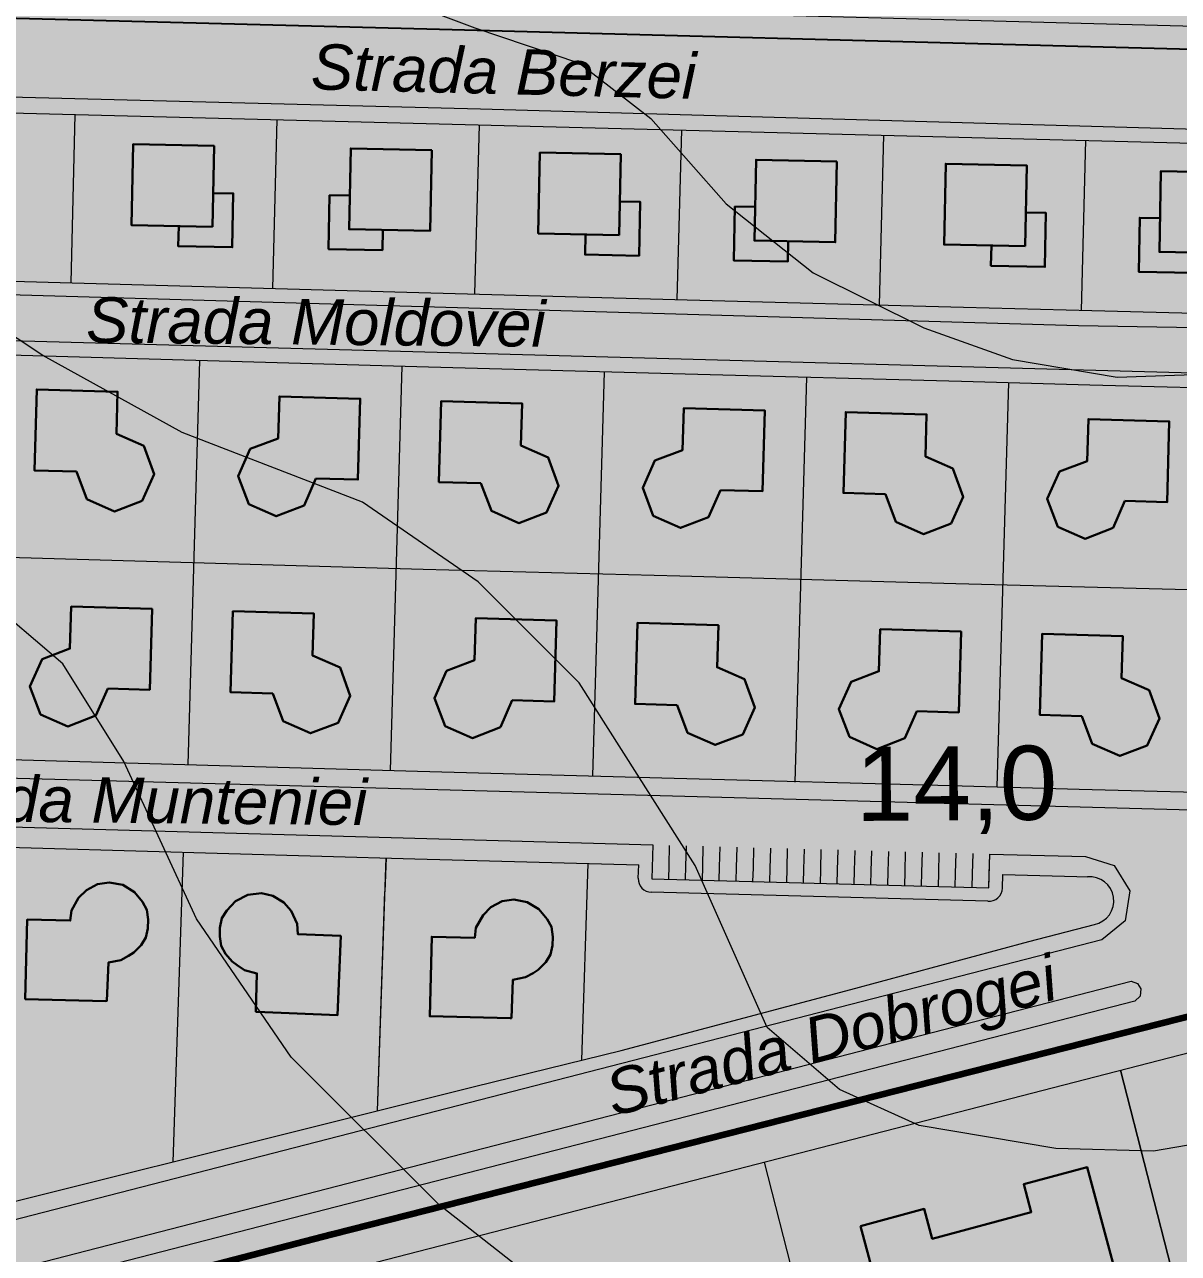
# Model space of a CAD drawing. Header units: metres. Extents: x 783184 to 1587399, y 282652 to 580595.
# Drawn here: x 789385.4 to 789556.5, y 290697.1 to 290879.5 of the extents above; entities that cross this region are included whole.
import ezdxf

# ---------------------------------------------------------------- set-up
doc = ezdxf.new("R2010")
doc.units = ezdxf.units.M
doc.header["$LTSCALE"] = 0.5
for name, color, linetype in [('cfr', 51, 'CONTINUOUS'), ('cladiri', 18, 'CONTINUOUS'), ('curbe  de nivelI', 7, 'CONTINUOUS'), ('denumire strazi', 3, 'CONTINUOUS'), ('drumuri extravilan', 7, 'CONTINUOUS'), ('locuinte P+3 P+4', 7, 'CONTINUOUS'), ('neproductiv - plaja', 7, 'CONTINUOUS'), ('spatii verzi', 90, 'CONTINUOUS'), ('strazi', 7, 'CONTINUOUS'), ('zona activitati de turism si ageremnt', 7, 'CONTINUOUS')]:
    doc.layers.add(name, color=color, linetype=linetype)
doc.layers.add('cote de nivel', color=1, linetype='CONTINUOUS', lineweight=211)
doc.layers.add('Limite proprietati', color=7, linetype='CONTINUOUS', lineweight=5)
doc.styles.add('arial', font='arial.ttf')
doc.styles.add('ARIAL_ITALIC', font='ariali.ttf')

msp = doc.modelspace()

# ---------------------------------------------------------------- hatches: boundary and pattern name
at = {"layer": 'cfr', "lineweight": 70}
msp.add_hatch(color=193, dxfattribs=at).paths.add_polyline_path([(789737.12834, 290892.33896), (789732.91544, 290901.41289), (789710.73855, 290891.89087), (789670.24496, 290885.28906), (789654.21642, 290884.34661), (789586.9717, 290885.02966), (789361.61771, 290890.94557), (789240.6482, 290894.1634), (788929.21994, 290902.44748), (788876.68739, 290904.01832), (788836.65495, 290920.07741), (788804.27279, 290933.06729), (788771.62404, 290903.73721), (788840.77918, 290739.43212), (788849.99606, 290743.31146), (788783.60245, 290901.05543), (788806.32592, 290921.46911), (788832.93183, 290910.79634), (788874.61293, 290894.07588), (788928.93754, 290892.45146), (789240.38229, 290884.16693), (789361.35528, 290880.94901), (789586.78969, 290875.031), (789654.45941, 290874.34363), (789671.3459, 290875.33653), (789713.55751, 290882.21843)])
at = {"layer": 'cladiri', "lineweight": 30}
h = msp.add_hatch(color=0, dxfattribs=at)
h.paths.add_polyline_path([(789413.25426, 290849.46562), (789413.49552, 290861.46319), (789401.49794, 290861.70445), (789401.25669, 290849.70687)])
h.paths.add_polyline_path([(789408.25527, 290849.56614), (789408.19496, 290846.56675), (789416.19334, 290846.40591), (789416.35418, 290854.40429), (789413.35479, 290854.46461), (789413.25426, 290849.46562)])
h = msp.add_hatch(color=0, dxfattribs=at)
h.paths.add_polyline_path([(789433.52989, 290849.08587), (789445.52747, 290848.84462), (789445.76872, 290860.84219), (789433.77115, 290861.08345)])
h.paths.add_polyline_path([(789430.47018, 290846.14679), (789438.46857, 290845.98596), (789438.52888, 290848.98535), (789433.52989, 290849.08587), (789433.63041, 290854.08486), (789430.63102, 290854.14518)])
h = msp.add_hatch(color=0, dxfattribs=at)
h.paths.add_polyline_path([(789473.56751, 290848.22781), (789473.80877, 290860.22538), (789461.81119, 290860.46664), (789461.56994, 290848.46906)])
h.paths.add_polyline_path([(789468.56852, 290848.32833), (789468.50821, 290845.32894), (789476.50659, 290845.1681), (789476.66743, 290853.16648), (789473.66804, 290853.2268), (789473.56751, 290848.22781)])
h = msp.add_hatch(color=0, dxfattribs=at)
h.paths.add_polyline_path([(789493.61616, 290847.40254), (789505.61373, 290847.16129), (789505.85499, 290859.15886), (789493.85742, 290859.40012)])
h.paths.add_polyline_path([(789490.55645, 290844.46346), (789498.55484, 290844.30263), (789498.61515, 290847.30202), (789493.61616, 290847.40254), (789493.71668, 290852.40153), (789490.71729, 290852.46185)])
h = msp.add_hatch(color=0, dxfattribs=at)
h.paths.add_polyline_path([(789533.74354, 290846.56782), (789533.98479, 290858.5654), (789521.98722, 290858.80665), (789521.74597, 290846.80908)])
h.paths.add_polyline_path([(789528.74455, 290846.66834), (789528.68424, 290843.66895), (789536.68262, 290843.50811), (789536.84346, 290851.5065), (789533.84406, 290851.56681), (789533.74354, 290846.56782)])
h = msp.add_hatch(color=0, dxfattribs=at)
h.paths.add_polyline_path([(789553.65637, 290845.7249), (789565.65394, 290845.48365), (789565.8952, 290857.48122), (789553.89762, 290857.72248)])
h.paths.add_polyline_path([(789550.59666, 290842.78582), (789558.59504, 290842.62499), (789558.65536, 290845.62438), (789553.65637, 290845.7249), (789553.75689, 290850.72389), (789550.7575, 290850.78421)])
for points in [[(789386.85785, 290813.31914), (789393.08754, 290813.13331), (789394.64122, 290809.02552), (789398.71999, 290807.22367), (789402.81627, 290808.78061), (789404.60219, 290812.75821), (789403.07921, 290816.95675), (789399.0122, 290818.73933), (789399.19803, 290824.96902), (789387.203, 290825.31417)], [(789428.60829, 290812.12259), (789434.83817, 290811.94333), (789435.18332, 290823.93836), (789423.18828, 290824.28352), (789423.00245, 290818.05383), (789418.87553, 290816.49097), (789417.07799, 290812.43126), (789418.65297, 290808.3056), (789422.69999, 290806.51058), (789426.84685, 290808.11724)], [(789446.83289, 290811.58863), (789453.06258, 290811.4028), (789454.61626, 290807.29501), (789458.69503, 290805.49316), (789462.79131, 290807.05011), (789464.57723, 290811.02771), (789463.05425, 290815.22624), (789458.98724, 290817.00882), (789459.17307, 290823.23851), (789447.17804, 290823.58367)], [(789488.58333, 290810.39208), (789494.81321, 290810.21282), (789495.15836, 290822.20786), (789483.16332, 290822.55301), (789482.97749, 290816.32332), (789478.85057, 290814.76046), (789477.05303, 290810.70075), (789478.62801, 290806.57509), (789482.67503, 290804.78007), (789486.82189, 290806.38673)], [(789506.81052, 290809.97001), (789513.04021, 290809.78417), (789514.59389, 290805.67639), (789518.67267, 290803.87453), (789522.76895, 290805.43148), (789524.55486, 290809.40908), (789523.03188, 290813.60762), (789518.96488, 290815.3902), (789519.15071, 290821.61989), (789507.15568, 290821.96504)], [(789548.56097, 290808.77346), (789554.79084, 290808.5942), (789555.136, 290820.58923), (789543.14096, 290820.93438), (789542.95513, 290814.70469), (789538.8282, 290813.14184), (789537.03067, 290809.08212), (789538.60565, 290804.95647), (789542.65266, 290803.16145), (789546.79952, 290804.76811)], [(789397.73505, 290780.935), (789403.96493, 290780.75573), (789404.31008, 290792.75077), (789392.31505, 290793.09592), (789392.12921, 290786.86623), (789388.00229, 290785.30338), (789386.20475, 290781.24366), (789387.77973, 290777.118), (789391.82675, 290775.32299), (789395.97361, 290776.92965)], [(789415.95988, 290780.40731), (789422.18957, 290780.22147), (789423.74325, 290776.11369), (789427.82203, 290774.31183), (789431.91831, 290775.86878), (789433.70422, 290779.84638), (789432.18124, 290784.04492), (789428.11424, 290785.8275), (789428.30007, 290792.05719), (789416.30503, 290792.40234)], [(789457.71009, 290779.20449), (789463.93997, 290779.02523), (789464.28512, 290791.02026), (789452.29009, 290791.36541), (789452.10425, 290785.13572), (789447.97733, 290783.57287), (789446.17979, 290779.51315), (789447.75477, 290775.3875), (789451.80179, 290773.59248), (789455.94865, 290775.19914)], [(789475.93492, 290778.6768), (789482.16461, 290778.49096), (789483.71829, 290774.38318), (789487.79707, 290772.58132), (789491.89335, 290774.13827), (789493.67926, 290778.11587), (789492.15628, 290782.31441), (789488.08928, 290784.09699), (789488.27511, 290790.32668), (789476.28007, 290790.67183)], [(789517.68773, 290777.58586), (789523.9176, 290777.4066), (789524.26276, 290789.40164), (789512.26772, 290789.74679), (789512.08189, 290783.5171), (789507.95496, 290781.95425), (789506.15743, 290777.89453), (789507.73241, 290773.76887), (789511.77942, 290771.97385), (789515.92628, 290773.58051)], [(789535.91256, 290777.05817), (789542.14225, 290776.87234), (789543.69593, 290772.76456), (789547.7747, 290770.9627), (789551.87098, 290772.51965), (789553.6569, 290776.49725), (789552.13392, 290780.69579), (789548.06691, 290782.47837), (789548.25274, 290788.70806), (789536.25771, 290789.05321)], [(789392.17501, 290746.50854), (789385.80012, 290746.67079), (789385.50009, 290734.88216), (789397.42044, 290734.57878), (789397.59949, 290734.59044), (789397.82636, 290740.28096), (789399.68196, 290740.65588), (789400.82743, 290741.2794), (789401.58836, 290741.77875), (789402.69112, 290742.88105), (789403.39456, 290744.01047), (789403.68635, 290745.35391), (789403.75113, 290746.67697), (789403.54818, 290748.11843), (789402.90063, 290749.2895), (789401.69611, 290750.74885), (789399.96366, 290751.81828), (789397.95752, 290752.17992), (789396.23515, 290751.92117), (789394.56632, 290751.05247), (789393.40856, 290749.87876), (789392.35319, 290747.99681)], [(789432.28488, 290744.24719), (789425.91365, 290744.51723), (789425.83671, 290746.01415), (789424.91126, 290747.96328), (789423.83569, 290749.21273), (789422.22955, 290750.1925), (789420.52867, 290750.56735), (789418.50264, 290750.34246), (789416.70171, 290749.39287), (789415.40108, 290748.01848), (789414.67568, 290746.89397), (789414.37553, 290745.46958), (789414.35052, 290744.14517), (789414.55062, 290742.78505), (789415.17592, 290741.61056), (789416.20147, 290740.43608), (789416.92682, 290739.88632), (789418.02741, 290739.18663), (789419.85334, 290738.68685), (789419.69415, 290732.99403), (789419.872, 290732.97027), (789431.78551, 290732.46532)], [(789452.15562, 290743.96503), (789445.78073, 290744.12728), (789445.4807, 290732.33865), (789457.40105, 290732.03527), (789457.5801, 290732.04693), (789457.80697, 290737.73745), (789459.66258, 290738.11237), (789460.80804, 290738.73589), (789461.56897, 290739.23524), (789462.67174, 290740.33754), (789463.37518, 290741.46696), (789463.66696, 290742.8104), (789463.73174, 290744.13346), (789463.52879, 290745.57492), (789462.88124, 290746.74599), (789461.67672, 290748.20534), (789459.94427, 290749.27477), (789457.93813, 290749.63641), (789456.21577, 290749.37766), (789454.54693, 290748.50896), (789453.38918, 290747.33525), (789452.3338, 290745.4533)], [(789519.98968, 290699.32908), (789518.80443, 290703.7361), (789509.35244, 290701.19401), (789518.35892, 290667.70613), (789541.923, 290674.04363), (789538.17131, 290687.99317), (789548.13739, 290690.67353), (789542.95912, 290709.92736), (789533.55763, 290707.39885), (789534.66637, 290703.27634)]]:
    msp.add_hatch(color=0, dxfattribs=at).paths.add_polyline_path(points)
at = {"layer": 'locuinte P+3 P+4', "lineweight": 25, "true_color": 0xff3399}
for points in [[(789635.90233, 290861.71669), (789453.01587, 290866.89901), (789317.13602, 290870.38859), (789063.35072, 290876.90614), (788966.83172, 290879.70958), (788933.42382, 290880.6724), (788906.64964, 290882.2313), (788853.24026, 290888.33883), (788852.49202, 290859.2766), (788891.97469, 290855.32245), (788909.62039, 290853.45096), (788929.44281, 290852.26844), (789012.86073, 290849.94298), (789132.25886, 290846.41256), (789330.12122, 290840.91874), (789541.68384, 290834.83111), (789602.64603, 290833.74541), (789610.14781, 290834.13861), (789635.32953, 290840.98855)], [(789587.39419, 290822.83677), (789585.71936, 290826.11194), (789582.19293, 290827.15888), (789292.80274, 290835.05335), (789289.48446, 290833.45413), (789288.35674, 290829.94746), (789286.79159, 290774.42502), (789289.65136, 290770.48842), (789292.70568, 290770.08284), (789595.06038, 290761.91706), (789599.55319, 290764.69491), (789600.50583, 290769.89052)], [(789545.10296, 290743.65813, 0.000471254), (789545.11431, 290743.66196), (789548.57249, 290746.49033), (789549.27617, 290750.94142), (789546.98011, 290754.7044), (789542.6859, 290756.02215), (789528.52618, 290756.38681), (789528.44512, 290753.39181), (789528.39074, 290751.38267), (789478.40905, 290752.73545), (789478.54449, 290757.7396), (789293.38914, 290762.95432), (789288.56503, 290761.32069), (789286.29368, 290756.762), (789284.77511, 290702.9368), (789286.61623, 290698.59013), (789290.82292, 290696.99156), (789357.45182, 290695.28336)]]:
    msp.add_hatch(color=230, dxfattribs=at).paths.add_polyline_path(points)
at = {"layer": 'locuinte P+3 P+4', "lineweight": 70, "true_color": 0x8f0047}
msp.add_hatch(color=234, dxfattribs=at).paths.add_polyline_path([(789954.43664, 290771.8419), (789946.34687, 290826.94126), (789386.05072, 290685.15543), (789384.405, 290678.03088), (789388.70345, 290673.51809), (789413.86113, 290666.23696), (789476.04232, 290636.36731), (789515.34181, 290624.7169), (789564.67608, 290632.33868)])
at = {"layer": 'neproductiv - plaja', "linetype": 'ByBlock', "lineweight": 30}
h = msp.add_hatch(dxfattribs=at)
h.set_pattern_fill('AR-SAND,_O', color=254, scale=0.1)
h.set_pattern_definition([(37.5, (0, 0), (-0.16000313, 4.894132373), [0, -3.8608, 0, -4.318, 0, -4.1275]), (7.5, (0, 0), (4.49523283, 7.168251006), [0, -2.0828, 0, -3.4798, 0, -1.3335]), (327.5, (-3.124, 0), (7.909923702, 0.014371847), [0, -1.27, 0, -4.572, 0, -5.969]), (317.5, (-3.124, 0), (7.635564525, 2.22929323), [0, -0.635, 0, -2.9972, 0, -3.429])])
h.paths.add_polyline_path([(789243.04169, 290523.61054), (789243.0437, 290523.60869), (789248.28567, 290529.3042), (789248.30027, 290529.29001), (789267.87255, 290549.43035), (789267.93609, 290549.34898), (789282.02337, 290560.34803), (789281.11309, 290561.62406), (789282.74126, 290562.78555), (789283.60126, 290561.58001), (789286.56567, 290563.87971), (789286.57312, 290563.87015), (789301.84557, 290575.77054), (789301.92861, 290575.54159), (789335.7729, 290587.81725), (789335.78635, 290587.77116), (789357.13466, 290594.00296), (789356.43991, 290595.79143), (789358.30419, 290596.51563), (789359.03449, 290594.63564), (789394.4556, 290604.95777), (789394.46748, 290604.90105), (789420.91, 290610.43889), (789420.91025, 290610.28308), (789438.66572, 290610.31173), (789438.48129, 290609.96117), (789536.71724, 290558.28079), (789589.51349, 290553.33611), (789646.29821, 290562.6512), (789709.91656, 290594.39786), (789761.78613, 290620.45094), (789761.79187, 290620.439), (789792.89039, 290635.37714), (789846.97477, 290661.35651), (789922.6929, 290697.72763), (789968.66462, 290719.8101), (789967.31996, 290722.60945, -0.23006201), (789964.70727, 290719.10655), (789950.49142, 290717.14385), (789651.59839, 290571.36034, -0.068550604), (789639.69517, 290567.45653), (789602.06563, 290560.60827, -0.148928192), (789575.49444, 290563.69532), (789540.14791, 290579.11458, -0.017232104), (789533.59511, 290582.03301), (789451.86528, 290621.86228, 0.113852916), (789440.51907, 290624.47981), (789418.66998, 290624.47981, 0.071211498), (789411.40376, 290623.43966), (789349.3558, 290605.30383, 0.015898003), (789346.5823, 290604.39653), (789323.18062, 290595.9085, 0.080190538), (789296.47566, 290581.0412), (789223.32614, 290523.32239, -0.013662283), (789218.9853, 290520.08568), (789185.65909, 290501.78314, 0.064294341), (789184.43865, 290500.89211), (789161.66611, 290479.28916, -0.105021629), (789156.67081, 290476.22808), (789145.63201, 290472.3171, 0.048848238), (789143.86683, 290471.49015), (789059.55222, 290421.43725, -0.039493657), (789057.55627, 290420.45633), (789031.24763, 290410.01414, 0.032241464), (789030.08329, 290409.46271), (788935.76641, 290357.10599, 0.051736956), (788932.38332, 290354.74076), (788916.70442, 290341.16789, -0.104048808), (788911.62689, 290338.35319), (788893.74935, 290332.84608, -0.049208453), (788891.03615, 290332.29471), (788878.0669, 290330.96531, 0.206277585), (788857.33367, 290319.39532), (788822.59052, 290274.15963, 0.05716679), (788811.33875, 290255.4204), (788800.55115, 290231.68173, 0.033722419), (788799.32472, 290228.41467), (788784.5785, 290179.30306, 0.09593265), (788782.82895, 290161.93836), (788784.71606, 290141.22728), (788787.68624, 290141.49792), (788785.02774, 290171.28821), (788785.29419, 290171.21631), (788792.32929, 290197.28519), (788792.37102, 290197.27126), (788803.92181, 290231.87569), (788803.98354, 290231.84873), (788818.62647, 290265.37987), (788818.80582, 290265.22271), (788834.54681, 290283.18541), (788834.61484, 290283.10682), (788844.27586, 290291.47006), (788844.36478, 290291.28335), (788859.49043, 290298.487), (788859.5189, 290298.40303), (788893.05299, 290309.76978), (788905.04164, 290314.56005), (788904.18003, 290316.77806), (788906.04431, 290317.50227), (788906.89896, 290315.30217), (788909.54422, 290316.33842), (788947.06934, 290331.29769), (788958.90423, 290337.4216), (788958.10393, 290339.27587), (788959.9402, 290340.0684), (788960.68489, 290338.34299), (788963.91166, 290339.92019), (788963.91905, 290339.90611), (788970.31423, 290343.26386), (788999.4152, 290372.82812), (788999.06751, 290373.52535), (789000.85731, 290374.41788), (789001.22999, 290373.67055), (789004.35705, 290375.43298), (789004.3593, 290375.42893), (789040.83478, 290395.69086), (789040.86294, 290395.62676), (789052.74656, 290400.84804), (789051.94388, 290402.91434), (789053.80816, 290403.63854), (789054.57935, 290401.6533), (789057.25022, 290402.80099), (789078.40477, 290412.48864), (789078.43954, 290412.33447), (789111.88076, 290419.8745), (789111.37513, 290422.20041), (789113.32948, 290422.62527), (789113.83184, 290420.31441), (789116.75931, 290420.97036), (789121.20436, 290421.97213), (789156.14824, 290441.41554), (789155.10727, 290443.50315), (789156.89709, 290444.39563), (789157.8977, 290442.38897), (789160.53233, 290443.82818), (789168.95567, 290448.50935), (789187.69494, 290461.69005), (789194.32291, 290470.80053), (789194.38719, 290470.74125), (789209.87916, 290487.53773), (789208.33044, 290488.80914), (789209.59947, 290490.35496), (789211.34692, 290488.92041), (789213.42958, 290491.1999)])
at = {"layer": 'spatii verzi', "linetype": 'ByBlock', "lineweight": 30}
msp.add_hatch(color=3, dxfattribs=at).paths.add_polyline_path([(789534.28997, 290743.43683), (789544.02027, 290745.96285, 0.03302263), (789544.47436, 290746.08157, 0.896520137), (789542.98121, 290752.99429), (789541.41915, 290753.04259), (789530.4444, 290753.338), (789530.39006, 290751.33021, -0.430143771), (789528.23029, 290749.38912), (789478.3574, 290750.71472, -0.420912941), (789476.39003, 290752.83319), (789476.46405, 290754.79477), (789468.97486, 290754.99735), (789468.00719, 290725.81733), (789473.84046, 290727.25987), (789507.91223, 290736.2913)])
at = {"layer": 'spatii verzi', "lineweight": 70}
msp.add_hatch(color=256, dxfattribs=at).paths.add_polyline_path([(789549.81727, 290734.55915), (789550.62034, 290735.29183), (789550.73738, 290736.3726), (789550.24319, 290737.18877), (789549.29286, 290737.52248), (789357.29696, 290687.96375), (789356.68618, 290686.90396), (789357.03495, 290685.7336), (789358.13121, 290685.20167), (789358.52537, 290685.23661)])
at = {"layer": 'zona activitati de turism si ageremnt', "lineweight": 20}
h = msp.add_hatch(dxfattribs=at)
h.set_pattern_fill('GOST_GROUND', color=132)
h.set_pattern_definition([(45, (-10956.988, 0), (14.14213562, -9e-16), [20]), (45, (-10953.988, 0), (14.14213562, -9e-16), [20]), (45, (-10950.988, 0), (14.14213562, -9e-16), [20])])
h.paths.add_polyline_path([(789960.43, 290754.62), (789948.886, 290767.954), (789929, 290934), (789920, 290984), (789906, 291017), (789865, 290965), (789828, 290929), (789790, 290903), (789741, 290884), (789728, 290912), (789689.713, 290903.052), (789608.354, 290898.422), (789530.632, 290899.745), (789444.036, 290903.815), (789403.963, 290905.698), (789272.001, 290911.982), (789060.83, 290919.837), (788908.033, 290918.514), (788838.64271, 290920.86547), (788853.24026, 290888.33883), (788852.49202, 290859.2766), (788841.24457, 290854.02585), (788862.96603, 290776.50677), (788904.79969, 290651.91197), (788932.62273, 290645.05987), (788896.80522, 290497.8213), (788974.14114, 290502.97163), (788963.43024, 290400.47191), (788854.26744, 290346.81395), (788830.58416, 290332.50866), (788794.33625, 290294.11498), (788768.81812, 290250.59962), (788737.21176, 290183.81719), (788727.5772, 290126.96053), (788795.13287, 289921.67692), (788861.26897, 289858.79684), (788986.25649, 289826.14723), (789153.29098, 289786.24259), (789274.77868, 289755.72632), (789399.92099, 289732.90238), (789440.63321, 289644.88971), (789178.96658, 289523.76039), (788683.36221, 289327.11058), (788785.57698, 289090.3679), (789027.44979, 289162.53767), (789055.24387, 289159.22426), (789050.76018, 288967.36668), (788870.87, 288892.8182), (789031.49748, 288520.78411), (789346.88236, 288526.13147), (789348.13, 288529.74), (789351.75, 288573.1), (789347.35, 288613.62), (789334.4, 288642.48), (789307.64, 288691.62), (789283.78, 288742.93), (789269.32, 288779.78), (789266.43, 288818.81), (789264.98, 288870.84), (789259.96, 288903.19), (789248.39, 288942.94), (789248.39, 288981.24), (789249.84, 289022.44), (789258.51, 289043.39), (789288.16, 289086.03), (789324.63, 289131.46), (789338.05, 289159.74), (789338.78, 289187.2), (789338.78, 289215.8), (789346.01, 289235.31), (789348.9, 289272.17), (789349.62, 289325.64), (789353.96, 289379.12), (789365.53, 289410.2), (789384.33, 289451.39), (789411.26, 289495.94), (789426.56, 289530.45), (789438.93, 289570.99), (789447.67, 289608.22), (789451.12, 289633.35), (789453.96, 289652), (789458.41, 289674.33), (789467.61, 289673.16), (789468.38, 289676.19), (789472.25, 289681.02), (789483.63, 289690.82), (789487.89, 289696.87), (789488.25, 289702.94), (789482.17, 289706.6), (789473.31, 289707.12), (789463.92, 289707.15), (789460.79, 289710.88), (789460.03427, 289720.33374), (789470.72, 289723.65), (789471.47023, 289725.54763), (789487.66516, 289727.19831), (789502.67076, 289718.92599), (789505.65, 289718.41), (789517.25133, 289721.22033), (789534.84, 289735.95), (789543.72, 289750.86), (789540.73, 289755.73), (789537.31187, 289755.68642), (789522.63, 289747.46), (789492.61, 289742.46), (789463.27875, 289741.27719), (789460.6, 289755.95), (789450.84, 289764.24), (789448.8, 289774.39), (789439.25, 289779.43), (789430.34, 289795), (789396.71, 289809.2), (789376.52, 289825.47), (789372.34, 289833.53), (789355.21, 289822.2), (789320.69, 289828.18), (789296.6, 289846.08), (789293.93, 289856.98), (789292.43, 289869.42), (789276.19, 289876.29), (789263.78, 289895.05), (789235.96, 289913.44), (789219.8, 289924.31), (789203.69, 289932.82), (789186.46, 289936.91), (789172.21186, 289942.21862), (789160.91, 289937.4), (789141.66, 289936.99), (789126.26, 289936.57), (789109.68, 289939.8), (789094.84, 289943.2), (789084.64, 289945.82), (789066.27, 289954.56), (789050.77, 289965.72), (789041.68, 289975.98), (789036.07, 289979.91), (789029.88, 289976.69), (789020.18, 289957.13), (789007.67, 289953.41), (788900.7, 289945.68), (788859.56, 289956.44), (788830.83, 289994.37), (788793.71, 290126.62), (788790.4, 290164.02), (788800.11, 290196.77), (788805.04, 290221.59), (788839, 290276.8), (788859.23, 290289.33), (788914.71, 290308.84), (788973.8, 290331.43), (789000.75, 290362.64), (789064.26, 290397.54), (789095.38, 290406.98), (789139.69943, 290419.7474), (789183.55, 290449.82), (789232.56, 290499.74), (789268.53, 290536.85), (789306.84, 290565.04), (789369.51, 290588.01), (789431.29, 290603.77), (789530.64, 290550.26), (789597.65, 290543.65), (789650.72, 290553.8), (789700.08, 290579.99), (789754.65, 290609.82), (789831.65, 290647.92), (789854.07, 290659.01), (789966.07, 290708.13)])

# ---------------------------------------------------------------- linework, layer by layer
at = {"layer": 'cfr', "color": 0, "lineweight": 20}
msp.add_lwpolyline([(789735.89462, 290894.99621), (789714.08463, 290885.63174), (789671.87303, 290878.74983), (789654.98653, 290877.75693), (789587.31681, 290878.4443), (789543.95719, 290879.58256), (789447.44674, 290882.11612), (789361.88241, 290884.36232), (789240.90942, 290887.58024), (789133.40786, 290890.43981), (789035.92434, 290893.03291), (788929.46467, 290895.86477), (788875.14005, 290897.48919), (788833.45895, 290914.20964), (788805.8314, 290925.29224), (788779.46614, 290901.60695), (788845.94053, 290743.67103)], dxfattribs=at)
at = {"layer": 'cfr', "color": 0, "lineweight": 25}
msp.add_lwpolyline([(789737.12834, 290892.33896), (789713.55751, 290882.21843), (789671.3459, 290875.33653), (789654.45941, 290874.34363), (789586.78969, 290875.031), (789543.43006, 290876.16926), (789446.91962, 290878.70281), (789361.35528, 290880.94901), (789240.38229, 290884.16693), (789132.88074, 290887.02651), (789035.39721, 290889.6196), (788928.93754, 290892.45146), (788874.61293, 290894.07588), (788832.93183, 290910.79634), (788806.32592, 290921.46911), (788783.60245, 290901.05543), (788849.99606, 290743.31146)], dxfattribs=at)
at = {"layer": 'cladiri', "color": 0, "linetype": 'ByBlock', "lineweight": 30}
for points in [[(789413.25426, 290849.46562), (789413.49552, 290861.46319), (789401.49794, 290861.70445), (789401.25669, 290849.70687)], [(789445.76872, 290860.84219), (789445.52747, 290848.84462), (789433.52989, 290849.08587), (789433.77115, 290861.08345)], [(789473.56751, 290848.22781), (789473.80877, 290860.22538), (789461.81119, 290860.46664), (789461.56994, 290848.46906)], [(789505.85499, 290859.15886), (789505.61373, 290847.16129), (789493.61616, 290847.40254), (789493.85742, 290859.40012)], [(789533.74354, 290846.56782), (789533.98479, 290858.5654), (789521.98722, 290858.80665), (789521.74597, 290846.80908)], [(789565.8952, 290857.48122), (789565.65394, 290845.48365), (789553.65637, 290845.7249), (789553.89762, 290857.72248)]]:
    msp.add_lwpolyline(points, close=True, dxfattribs=at)
for points in [[(789413.35479, 290854.46461), (789416.35418, 290854.40429), (789416.19334, 290846.40591), (789408.19496, 290846.56675), (789408.25527, 290849.56614)], [(789433.63041, 290854.08486), (789430.63102, 290854.14518), (789430.47018, 290846.14679), (789438.46857, 290845.98596), (789438.52888, 290848.98535)], [(789473.66804, 290853.2268), (789476.66743, 290853.16648), (789476.50659, 290845.1681), (789468.50821, 290845.32894), (789468.56852, 290848.32833)], [(789493.71668, 290852.40153), (789490.71729, 290852.46185), (789490.55645, 290844.46346), (789498.55484, 290844.30263), (789498.61515, 290847.30202)], [(789533.84406, 290851.56681), (789536.84346, 290851.5065), (789536.68262, 290843.50811), (789528.68424, 290843.66895), (789528.74455, 290846.66834)], [(789553.75689, 290850.72389), (789550.7575, 290850.78421), (789550.59666, 290842.78582), (789558.59504, 290842.62499), (789558.65536, 290845.62438)]]:
    msp.add_lwpolyline(points, dxfattribs=at)
at = {"layer": 'cladiri', "color": 0, "lineweight": 30}
for points in [[(789393.08754, 290813.13331), (789386.85785, 290813.31914), (789387.203, 290825.31417), (789399.19803, 290824.96902), (789399.0122, 290818.73933), (789403.07921, 290816.95675), (789404.60219, 290812.75821), (789402.81627, 290808.78061), (789398.71999, 290807.22367), (789394.64122, 290809.02552), (789393.08754, 290813.13331)], [(789428.60829, 290812.12259), (789434.83817, 290811.94333), (789435.18332, 290823.93836), (789423.18828, 290824.28352), (789423.00245, 290818.05383), (789418.87553, 290816.49097), (789417.07799, 290812.43126), (789418.65297, 290808.3056), (789422.69999, 290806.51058), (789426.84685, 290808.11724), (789428.60829, 290812.12259)], [(789453.06258, 290811.4028), (789446.83289, 290811.58863), (789447.17804, 290823.58367), (789459.17307, 290823.23851), (789458.98724, 290817.00882), (789463.05425, 290815.22624), (789464.57723, 290811.02771), (789462.79131, 290807.05011), (789458.69503, 290805.49316), (789454.61626, 290807.29501), (789453.06258, 290811.4028)], [(789488.58333, 290810.39208), (789494.81321, 290810.21282), (789495.15836, 290822.20786), (789483.16332, 290822.55301), (789482.97749, 290816.32332), (789478.85057, 290814.76046), (789477.05303, 290810.70075), (789478.62801, 290806.57509), (789482.67503, 290804.78007), (789486.82189, 290806.38673), (789488.58333, 290810.39208)], [(789513.04021, 290809.78417), (789506.81052, 290809.97001), (789507.15568, 290821.96504), (789519.15071, 290821.61989), (789518.96488, 290815.3902), (789523.03188, 290813.60762), (789524.55486, 290809.40908), (789522.76895, 290805.43148), (789518.67267, 290803.87453), (789514.59389, 290805.67639), (789513.04021, 290809.78417)], [(789548.56097, 290808.77346), (789554.79084, 290808.5942), (789555.136, 290820.58923), (789543.14096, 290820.93438), (789542.95513, 290814.70469), (789538.8282, 290813.14184), (789537.03067, 290809.08212), (789538.60565, 290804.95647), (789542.65266, 290803.16145), (789546.79952, 290804.76811), (789548.56097, 290808.77346)], [(789397.73505, 290780.935), (789403.96493, 290780.75573), (789404.31008, 290792.75077), (789392.31505, 290793.09592), (789392.12921, 290786.86623), (789388.00229, 290785.30338), (789386.20475, 290781.24366), (789387.77973, 290777.118), (789391.82675, 290775.32299), (789395.97361, 290776.92965), (789397.73505, 290780.935)], [(789422.18957, 290780.22147), (789415.95988, 290780.40731), (789416.30503, 290792.40234), (789428.30007, 290792.05719), (789428.11424, 290785.8275), (789432.18124, 290784.04492), (789433.70422, 290779.84638), (789431.91831, 290775.86878), (789427.82203, 290774.31183), (789423.74325, 290776.11369), (789422.18957, 290780.22147)], [(789457.71009, 290779.20449), (789463.93997, 290779.02523), (789464.28512, 290791.02026), (789452.29009, 290791.36541), (789452.10425, 290785.13572), (789447.97733, 290783.57287), (789446.17979, 290779.51315), (789447.75477, 290775.3875), (789451.80179, 290773.59248), (789455.94865, 290775.19914), (789457.71009, 290779.20449)], [(789482.16461, 290778.49096), (789475.93492, 290778.6768), (789476.28007, 290790.67183), (789488.27511, 290790.32668), (789488.08928, 290784.09699), (789492.15628, 290782.31441), (789493.67926, 290778.11587), (789491.89335, 290774.13827), (789487.79707, 290772.58132), (789483.71829, 290774.38318), (789482.16461, 290778.49096)], [(789517.68773, 290777.58586), (789523.9176, 290777.4066), (789524.26276, 290789.40164), (789512.26772, 290789.74679), (789512.08189, 290783.5171), (789507.95496, 290781.95425), (789506.15743, 290777.89453), (789507.73241, 290773.76887), (789511.77942, 290771.97385), (789515.92628, 290773.58051), (789517.68773, 290777.58586)], [(789542.14225, 290776.87234), (789535.91256, 290777.05817), (789536.25771, 290789.05321), (789548.25274, 290788.70806), (789548.06691, 290782.47837), (789552.13392, 290780.69579), (789553.6569, 290776.49725), (789551.87098, 290772.51965), (789547.7747, 290770.9627), (789543.69593, 290772.76456), (789542.14225, 290776.87234)], [(789397.44753, 290734.57809), (789385.50009, 290734.88216), (789385.80012, 290746.67079), (789392.17501, 290746.50854), (789392.35319, 290747.99681), (789393.40856, 290749.87876), (789394.56632, 290751.05247), (789396.23515, 290751.92117), (789397.95752, 290752.17992), (789399.96366, 290751.81828), (789401.69611, 290750.74885), (789402.90063, 290749.2895), (789403.54818, 290748.11843), (789403.75113, 290746.67697), (789403.68635, 290745.35391), (789403.39456, 290744.01047), (789402.69112, 290742.88105), (789401.58836, 290741.77875), (789400.82743, 290741.2794), (789399.68196, 290740.65588), (789397.82636, 290740.28096), (789397.59949, 290734.59044), (789397.42044, 290734.57878)], [(789419.84492, 290732.97142), (789431.78551, 290732.46532), (789432.28488, 290744.24719), (789425.91365, 290744.51723), (789425.83671, 290746.01415), (789424.91126, 290747.96328), (789423.83569, 290749.21273), (789422.22955, 290750.1925), (789420.52867, 290750.56735), (789418.50264, 290750.34246), (789416.70171, 290749.39287), (789415.40108, 290748.01848), (789414.67568, 290746.89397), (789414.37553, 290745.46958), (789414.35052, 290744.14517), (789414.55062, 290742.78505), (789415.17592, 290741.61056), (789416.20147, 290740.43608), (789416.92682, 290739.88632), (789418.02741, 290739.18663), (789419.85334, 290738.68685), (789419.69415, 290732.99403), (789419.872, 290732.97027)], [(789457.42815, 290732.03458), (789445.4807, 290732.33865), (789445.78073, 290744.12728), (789452.15562, 290743.96503), (789452.3338, 290745.4533), (789453.38918, 290747.33525), (789454.54693, 290748.50896), (789456.21577, 290749.37766), (789457.93813, 290749.63641), (789459.94427, 290749.27477), (789461.67672, 290748.20534), (789462.88124, 290746.74599), (789463.52879, 290745.57492), (789463.73174, 290744.13346), (789463.66696, 290742.8104), (789463.37518, 290741.46696), (789462.67174, 290740.33754), (789461.56897, 290739.23524), (789460.80804, 290738.73589), (789459.66258, 290738.11237), (789457.80697, 290737.73745), (789457.5801, 290732.04693), (789457.40105, 290732.03527)], [(789509.35244, 290701.19401), (789518.35892, 290667.70613), (789541.923, 290674.04363), (789538.17131, 290687.99317), (789548.13739, 290690.67353), (789542.95912, 290709.92736), (789533.55763, 290707.39885), (789534.66637, 290703.27634), (789519.98968, 290699.32908), (789518.80443, 290703.7361), (789509.35244, 290701.19401)]]:
    msp.add_lwpolyline(points, dxfattribs=at)
at = {"layer": 'curbe  de nivelI', "color": 21, "lineweight": 5}
for points in [[(789343.12277, 290957.45188), (789353.92789, 290948.1735), (789371.66738, 290932.52654), (789388.06232, 290910.288), (789401.23684, 290892.43864), (789413.53307, 290887.17164), (789428.75697, 290884.83073), (789442.80978, 290882.48982), (789452.17834, 290878.97847), (789467.69498, 290873.71147), (789478.23457, 290865.51831), (789489.43998, 290852.88145), (789502.3217, 290842.64004), (789518.7167, 290834.44688), (789531.89122, 290829.7651), (789547.40786, 290827.1316), (789564.38834, 290827.71681)], [(789574.95652, 290716.13896), (789552.80604, 290712.32193), (789538.29363, 290712.70362), (789518.05266, 290716.13896), (789506.21359, 290721.48281), (789495.52024, 290730.64368), (789484.8269, 290754.691), (789467.64115, 290781.79197), (789452.67129, 290796.7864), (789435.48554, 290808.6192), (789408.75217, 290818.92519), (789388.12925, 290830.37629), (789369.034, 290842.97251), (789357.57688, 290856.71384), (789349.93876, 290875.41732), (789346.50159, 290895.26588), (789339.54572, 290913.75641), (789326.17903, 290925.97093), (789305.17422, 290934.75012), (789281.49608, 290940.85734)], [(789462.05449, 290692.42047), (789446.87132, 290704.34477), (789424.92898, 290726.27548), (789410.90028, 290746.76816), (789400.10892, 290770.13698), (789391.06984, 290784.62634), (789379.19939, 290794.69293), (789366.9692, 290799.00718), (789349.34339, 290803.32142), (789334.59528, 290803.68092), (789319.84712, 290804.75949), (789305.37443, 290809.84948), (789281.99326, 290818.83751), (789266.52568, 290824.58982), (789245.66248, 290828.18502), (789219.76333, 290824.58982), (789200.69864, 290819.91608), (789182.20186, 290813.39627), (789163.49696, 290802.25114), (789145.15167, 290783.19657), (789131.48271, 290764.50149), (789103.78501, 290723.15667), (789081.84266, 290685.76652)]]:
    msp.add_lwpolyline(points, dxfattribs=at)
at = {"layer": 'drumuri extravilan', "color": 140, "lineweight": 140}
msp.add_lwpolyline([(787699.26132, 290697.22127), (787793.61784, 290686.60241), (787889.23262, 290679.03441), (788155.41605, 290657.30898), (788217.44124, 290621.48272), (788636.32549, 290394.23022), (788740.46914, 290337.73036), (788793.30749, 290332.40431), (788853.74173, 290343.75308), (788938.54149, 290384.49796), (789044.80522, 290441.25882), (789144.13483, 290517.06853), (789242.80257, 290601.82129), (789293.48351, 290642.83924), (789364.45102, 290682.76736), (789431.03542, 290699.99633), (789956.13861, 290833.73046)], dxfattribs=at)
at = {"layer": 'Limite proprietati', "color": 0, "linetype": 'ByBlock', "lineweight": 5}
for p, q in [((789282.36871, 290868.95984), (789635.85205, 290859.89744)), ((789392.83283, 290866.12782), (789392.25309, 290841.14587)), ((789422.82268, 290865.35896), (789422.1589, 290840.31311)), ((789452.80811, 290864.59021), (789452.11926, 290839.48401)), ((789482.78559, 290863.82167), (789482.10829, 290838.67282)), ((789512.76527, 290863.05307), (789512.09735, 290837.86227)), ((789542.72078, 290862.28509), (789542.08649, 290837.05505)), ((789409.67433, 290769.66475), (789411.40464, 290829.63267)), ((789439.66158, 290768.79001), (789441.39216, 290828.76742)), ((789469.65081, 290767.98382), (789471.38199, 290827.95894)), ((789499.63662, 290767.0595), (789501.36979, 290827.14879)), ((789529.62904, 290766.36465), (789531.35232, 290826.34)), ((789480.96241, 290754.67309), (789481.04357, 290757.67196)), ((789483.4615, 290754.60561), (789483.54266, 290757.60432)), ((789485.96059, 290754.53815), (789486.04174, 290757.53668)), ((789488.45967, 290754.47069), (789488.54083, 290757.46904)), ((789490.95876, 290754.40323), (789491.03991, 290757.4014)), ((789493.45785, 290754.33577), (789493.539, 290757.33376)), ((789495.95694, 290754.26831), (789496.03808, 290757.26612)), ((789498.45603, 290754.20086), (789498.53717, 290757.19848)), ((789500.95512, 290754.1334), (789501.03625, 290757.13084)), ((789503.45421, 290754.06594), (789503.53534, 290757.0632)), ((789505.9533, 290753.99848), (789506.03442, 290756.99557)), ((789407.43405, 290710.73627), (789408.9926, 290756.67899)), ((789407.43405, 290710.73627), (789408.9926, 290756.67899)), ((789407.43405, 290710.73627), (789408.9926, 290756.67899)), ((789437.72127, 290718.29502), (789439.00996, 290755.81525)), ((789439.00996, 290755.81525), (789438.83836, 290750.81906)), ((789439.00996, 290755.81525), (789438.83836, 290750.81906)), ((789508.45239, 290753.93102), (789508.53351, 290756.92793)), ((789510.95148, 290753.86356), (789511.03259, 290756.86029)), ((789513.45057, 290753.7961), (789513.53168, 290756.79265)), ((789515.94966, 290753.72864), (789516.03076, 290756.72501)), ((789518.44875, 290753.66118), (789518.52984, 290756.65737)), ((789520.94784, 290753.59372), (789521.02893, 290756.58973)), ((789523.44693, 290753.52635), (789523.52801, 290756.52209)), ((789525.94603, 290753.45908), (789526.0271, 290756.45445)), ((789528.44512, 290753.39181), (789528.52618, 290756.38681)), ((789468.00719, 290725.81733), (789468.97486, 290754.99735)), ((789468.00719, 290725.81733), (789468.97486, 290754.99735)), ((789468.00719, 290725.81733), (789468.97486, 290754.99735)), ((789476.3884, 290752.79014), (789476.46405, 290754.79477)), ((789476.3884, 290752.79014), (789476.46405, 290754.79477)), ((789476.3884, 290752.79014), (789476.46405, 290754.79477)), ((789480.90813, 290752.66781), (789480.96241, 290754.67309)), ((789483.40722, 290752.60017), (789483.4615, 290754.60561)), ((789485.9063, 290752.53253), (789485.96059, 290754.53815)), ((789488.40539, 290752.46489), (789488.45967, 290754.47069)), ((789490.90447, 290752.39725), (789490.95876, 290754.40323)), ((789493.40356, 290752.32961), (789493.45785, 290754.33577)), ((789495.90264, 290752.26198), (789495.95694, 290754.26831)), ((789498.40173, 290752.19434), (789498.45603, 290754.20086)), ((789500.90081, 290752.1267), (789500.95512, 290754.1334)), ((789503.3999, 290752.05906), (789503.45421, 290754.06594)), ((789505.89898, 290751.99142), (789505.9533, 290753.99848)), ((789508.39807, 290751.92378), (789508.45239, 290753.93102)), ((789510.89715, 290751.85614), (789510.95148, 290753.86356)), ((789513.39624, 290751.7885), (789513.45057, 290753.7961)), ((789515.89532, 290751.72086), (789515.94966, 290753.72864)), ((789518.3944, 290751.65322), (789518.44875, 290753.66118)), ((789520.89349, 290751.58559), (789520.94784, 290753.59372)), ((789523.39257, 290751.51795), (789523.44693, 290753.52635)), ((789525.89166, 290751.45031), (789525.94603, 290753.45908)), ((789528.39074, 290751.38267), (789528.44512, 290753.39181)), ((789530.39001, 290751.32856), (789530.4444, 290753.338)), ((789530.39001, 290751.32856), (789530.4444, 290753.338)), ((789530.39001, 290751.32856), (789530.4444, 290753.338)), ((789437.72127, 290718.29502), (789438.83836, 290750.81906)), ((789437.72127, 290718.29502), (789438.83836, 290750.81906)), ((789528.23029, 290749.38912), (789478.35436, 290750.7148)), ((789528.23029, 290749.38912), (789478.35436, 290750.7148)), ((789528.23029, 290749.38912), (789478.35436, 290750.7148)), ((789547.87814, 290724.33523), (789571.18978, 290633.49577)), ((789571.18978, 290633.49577), (789547.87814, 290724.33523)), ((789495.04115, 290710.69817), (789517.38104, 290623.64537)), ((789495.04115, 290710.69817), (789517.38104, 290623.64537))]:
    msp.add_line(p, q, dxfattribs=at)
for points in [[(789277.18692, 290844.35), (789445.62569, 290839.65965), (789483.65933, 290838.63087), (789524.61008, 290837.52546), (789543.638, 290837.01329), (789570.31482, 290836.32152), (789608.3313, 290835.71832)], [(789293.43744, 290833.03426), (789445.31878, 290828.66393), (789483.3622, 290827.63488), (789524.31368, 290826.52946), (789543.34744, 290826.01713), (789570.07519, 290825.32404), (789583.30296, 290825.11282)], [(789290.55269, 290803.10485), (789444.48175, 290798.6756), (789482.55185, 290797.64583), (789523.50532, 290796.54035), (789542.55499, 290796.02759), (789569.44686, 290795.33025), (789592.24296, 290794.96625)], [(789291.73335, 290773.05846), (789443.64472, 290768.68727), (789481.7415, 290767.65678), (789522.69695, 290766.55124), (789541.76254, 290766.03805), (789568.81852, 290765.33646), (789596.22564, 290764.89883)], [(789291.53924, 290760.05866), (789443.282, 290755.69233), (789476.46405, 290754.79477)], [(789291.53924, 290760.05866), (789443.282, 290755.69233), (789476.46405, 290754.79477)], [(789291.53924, 290760.05866), (789443.282, 290755.69233), (789476.46405, 290754.79477)], [(789530.4444, 290753.338), (789541.41915, 290753.04259), (789542.98121, 290752.99429)], [(789530.4444, 290753.338), (789541.41915, 290753.04259), (789542.98121, 290752.99429)], [(789530.4444, 290753.338), (789541.41915, 290753.04259), (789542.98121, 290752.99429)], [(789357.53204, 290698.28229), (789452.12143, 290721.88885), (789473.84046, 290727.25987), (789507.91223, 290736.2913), (789534.28997, 290743.43683), (789544.02027, 290745.96285)], [(789357.53204, 290698.28229), (789452.12143, 290721.88885), (789473.84046, 290727.25987), (789507.91223, 290736.2913), (789534.28997, 290743.43683), (789544.02027, 290745.96285)], [(789357.53204, 290698.28229), (789452.12143, 290721.88885), (789473.84046, 290727.25987), (789507.91223, 290736.2913), (789534.28997, 290743.43683), (789544.02027, 290745.96285)]]:
    msp.add_lwpolyline(points, dxfattribs=at)
at = {"layer": 'Limite proprietati', "color": 0, "lineweight": 5}
msp.add_lwpolyline([(789357.49404, 290687.98122), (789549.48994, 290737.53995), (789550.44027, 290737.20624), (789550.93446, 290736.39007), (789550.81742, 290735.3093), (789550.01434, 290734.57662), (789358.72244, 290685.25408), (789358.32829, 290685.21914), (789357.23203, 290685.75107), (789356.88326, 290686.92143), (789357.49404, 290687.98122)], dxfattribs=at)
at = {"layer": 'Limite proprietati', "color": 0, "linetype": 'ByBlock', "lineweight": 5}
msp.add_lwpolyline([(789633.5628, 290655.56552), (789555.78393, 290628.04464), (789514.63062, 290623.3303), (789499.68326, 290624.97744), (789491.23189, 290627.34721), (789483.39415, 290630.27178), (789475.23379, 290634.53092), (789462.75113, 290641.83582), (789456.96173, 290645.27862), (789448.15118, 290650.51802), (789445.48922, 290652.17309), (789441.14154, 290654.3946), (789438.15335, 290655.85055), (789432.46252, 290658.27381), (789426.60881, 290660.46945), (789422.45087, 290661.97378), (789417.99387, 290663.33141), (789413.87334, 290664.52982), (789407.6704, 290666.00789), (789403.32514, 290666.86204), (789395.92054, 290668.18265), (789377.07518, 290670.25911, -0.833466305), (789376.37325, 290680.07038), (789564.58166, 290728.64635)], format="xyb", dxfattribs=at)
for centre, radius, start, end in [((789478.40905, 290752.73545), 2.02139, 178.4496386, 268.4496386), ((789478.40905, 290752.73545), 2.02139, 178.4496386, 268.4496386), ((789478.40905, 290752.73545), 2.02139, 178.4496386, 268.4496386), ((789543.34948, 290749.45622), 3.55719, 280.8694186, 95.9424946), ((789543.34948, 290749.45622), 3.55719, 280.8694186, 95.9424946), ((789543.34948, 290749.45622), 3.55719, 280.8694186, 95.9424946), ((789528.39074, 290751.38267), 2, 265.3983706, 358.4496386), ((789528.39074, 290751.38267), 2, 265.3983706, 358.4496386), ((789528.39074, 290751.38267), 2, 265.3983706, 358.4496386)]:
    msp.add_arc(centre, radius, start, end, dxfattribs=at)
at = {"layer": 'strazi', "color": 0, "lineweight": 20}
for points in [[(789635.90233, 290861.71669), (789453.01587, 290866.89901), (789317.13602, 290870.38859), (789063.35072, 290876.90614), (788966.83172, 290879.70958), (788933.42382, 290880.6724), (788906.64964, 290882.2313), (788853.24026, 290888.33883), (788852.49202, 290859.2766), (788843.84817, 290857.41346), (788838.64098, 290850.63823), (788838.56439, 290842.02299), (788878.85238, 290721.01068), (788882.16653, 290710.84627), (788886.42138, 290704.81169), (788893.63382, 290702.10838), (788961.55725, 290699.21156), (789021.53471, 290697.56689), (789141.40488, 290694.02251)], [(788852.49202, 290859.2766), (788891.97469, 290855.32245), (788909.62039, 290853.45096), (788929.44281, 290852.26844), (789012.86073, 290849.94298), (789132.25886, 290846.41256), (789330.12122, 290840.91874), (789541.68384, 290834.83111), (789602.64603, 290833.74541)], [(789292.80274, 290835.05335), (789582.19293, 290827.15888), (789585.71936, 290826.11194), (789587.39419, 290822.83677), (789600.50583, 290769.89052), (789599.55319, 290764.69491), (789595.06038, 290761.91706), (789292.70568, 290770.08284), (789289.65136, 290770.48842), (789286.79159, 290774.42502), (789288.35674, 290829.94746), (789289.48446, 290833.45413), (789292.80274, 290835.05335)], [(789292.80274, 290835.05335), (789582.19293, 290827.15888), (789585.71936, 290826.11194), (789587.39419, 290822.83677), (789600.50583, 290769.89052), (789599.55319, 290764.69491), (789595.06038, 290761.91706), (789292.70568, 290770.08284), (789289.65136, 290770.48842), (789286.79159, 290774.42502), (789288.35674, 290829.94746), (789289.48446, 290833.45413), (789292.80274, 290835.05335)], [(789293.38914, 290762.95432), (789478.54449, 290757.7396), (789478.40905, 290752.73545), (789528.39074, 290751.38267), (789528.52618, 290756.38681), (789542.6859, 290756.02215), (789546.98011, 290754.7044), (789549.27617, 290750.94142), (789548.57249, 290746.49033), (789545.1127, 290743.66064), (789357.45182, 290695.28336), (789290.82292, 290696.99156), (789286.61623, 290698.59013), (789284.77511, 290702.9368), (789286.29368, 290756.762), (789288.56503, 290761.32069), (789293.38914, 290762.95432)]]:
    msp.add_lwpolyline(points, dxfattribs=at)

# ---------------------------------------------------------------- texts
at = {"layer": 'cote de nivel', "color": 32, "lineweight": 30, "style": 'arial'}
msp.add_text('14,0', height=11, rotation=0.3467557, dxfattribs=at).set_placement((789508.64928, 290761.30393))
at = {"layer": 'denumire strazi', "color": 0, "lineweight": 30, "style": 'ARIAL_ITALIC'}
for s, rotation, p in [('Strada Berzei', 358.5503909, (789427.79273, 290869.85986)), ('Strada Moldovei', 359.4693713, (789394.50028, 290832.27917)), ('Strada Munteniei', 359.4693713, (789364.90545, 290761.34405)), ('Strada Dobrogei', 14.828521, (789472.65704, 290717.435))]:
    msp.add_text(s, height=6.75, rotation=rotation, dxfattribs=at).set_placement(p)

doc.saveas('drawing.dxf')
